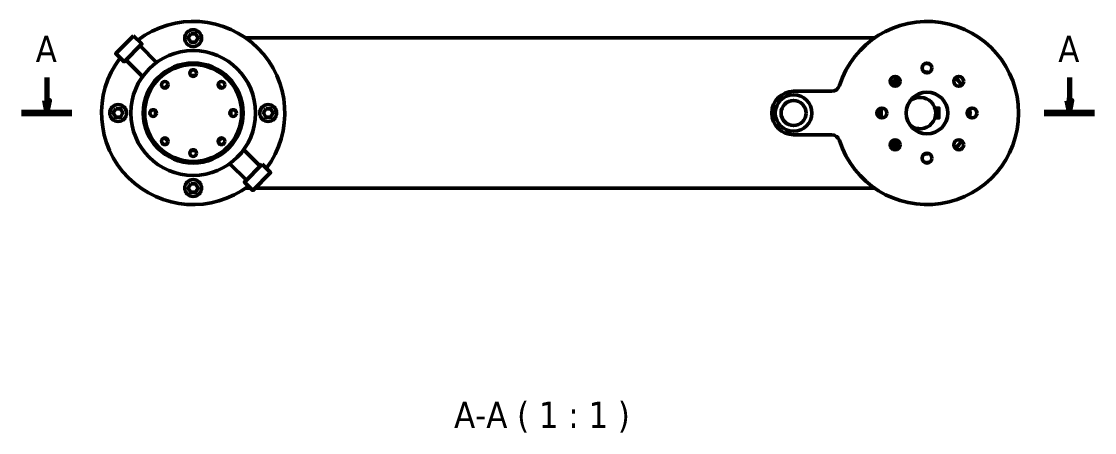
# Model space of a CAD drawing. Header units: millimetres. Extents: x 220 to 3754, y 460 to 2819.
# Drawn here: x 378 to 2302, y 1906 to 2643 of the extents above; entities that cross this region are included whole.
import ezdxf

# ---------------------------------------------------------------- set-up
doc = ezdxf.new("R2010")
doc.units = ezdxf.units.MM
doc.layers.add('Nét đậm', color=7, linetype='Continuous', lineweight=35)
doc.styles.add('PDF Tahoma', font='tahoma.ttf')

msp = doc.modelspace()

# ---------------------------------------------------------------- hatches: boundary and pattern name
at = {"layer": 'Nét đậm', "transparency": 33554559}
for points in [[(419, 2501.5), (419, 2501.5), (423.5, 2479.2), (428.1, 2501.5)], [(2252.6, 2501.5), (2252.6, 2501.5), (2257.2, 2479.2), (2261.2, 2501.5)]]:
    msp.add_hatch(color=256, dxfattribs=at).paths.add_polyline_path(points)

# ---------------------------------------------------------------- linework, layer by layer
at = {"layer": 'Nét đậm', "lineweight": 50}
for points in [[(579.1, 2617.7), (547.2, 2585.8), (562, 2571), (593.9, 2602.9)], [(681.6, 2621.1), (690.1, 2621.1), (694.7, 2613.7), (690.1, 2606.3), (681.6, 2606.3), (677, 2613.7)], [(547.2, 2486.7), (555.7, 2486.7), (559.7, 2479.2), (555.7, 2471.3), (547.2, 2471.3), (542.6, 2479.2)], [(816, 2486.7), (824.6, 2486.7), (829.1, 2479.2), (824.6, 2471.3), (816, 2471.3), (812, 2479.2)], [(2021.3, 2487.8), (2022.5, 2486.7), (2022.5, 2471.3), (2021.3, 2470.1)], [(809.8, 2387), (824.6, 2372.2), (792.7, 2340.3), (777.9, 2355.1)], [(681.6, 2351.7), (690.1, 2351.7), (694.7, 2344.2), (690.1, 2336.8), (681.6, 2336.8), (677, 2344.2)]]:
    msp.add_lwpolyline(points, close=True, dxfattribs=at)
for points in [[(620.1, 2569.8), (591, 2599.4)], [(1906.9, 2613.7), (780.7, 2613.7)], [(595, 2544.8), (565.4, 2574.4)], [(1830.5, 2518), (1762.2, 2518)], [(2016.2, 2487.8), (2023.1, 2487.8), (2023.1, 2470.1), (2016.2, 2470.1)], [(1762.2, 2439.9), (1830.5, 2439.9)], [(806.3, 2383.6), (776.7, 2413.2)], [(781.3, 2358.5), (751.7, 2388.1)], [(780.7, 2344.2), (788.7, 2344.2)], [(796.7, 2344.2), (1906.9, 2344.2)]]:
    msp.add_lwpolyline(points, dxfattribs=at)
at = {"layer": 'Nét đậm', "lineweight": 70}
for points in [[(423.5, 2543), (423.5, 2501.5), (423.5, 2479.2)], [(2257.2, 2543), (2257.2, 2501.5), (2257.2, 2479.2)]]:
    msp.add_lwpolyline(points, dxfattribs=at)
for points in [[(419, 2501.5), (423.5, 2479.2), (428.1, 2501.5)], [(2252.6, 2501.5), (2257.2, 2479.2), (2261.2, 2501.5)]]:
    msp.add_lwpolyline(points, close=True, dxfattribs=at)
at = {"layer": 'Nét đậm', "lineweight": 120}
for points in [[(378, 2479.2), (468.5, 2479.2)], [(2211.6, 2479.2), (2302.2, 2479.2)]]:
    msp.add_lwpolyline(points, dxfattribs=at)
at = {"layer": 'Nét đậm', "lineweight": 50}
for centre, radius in [((685.9, 2613.4), 15.1), ((685.9, 2479), 111.9), ((685.9, 2479), 89.7), ((685.9, 2479), 86.9), ((2001.7, 2559.8), 8.83), ((685.9, 2550.7), 5.98), ((1944.7, 2535.9), 8.83), ((2058.7, 2535.9), 8.83), ((635.2, 2529.7), 5.98), ((736.6, 2529.7), 5.98), ((1762.5, 2479), 32.8), ((1762.5, 2479), 22.5), ((2001.7, 2479), 37.3), ((551.4, 2479), 15.1), ((614.1, 2479), 5.98), ((757.6, 2479), 5.98), ((820.3, 2479), 15.1), ((1920.8, 2479), 8.83), ((2082.6, 2479), 8.83), ((635.2, 2428.3), 5.98), ((736.6, 2428.3), 5.98), ((1944.7, 2422), 8.83), ((2058.7, 2422), 8.83), ((685.9, 2407.2), 5.98), ((2001.7, 2398.1), 8.83), ((685.9, 2344.5), 15.1)]:
    msp.add_circle(centre, radius, dxfattribs=at)
for centre, radius, start, end in [((685.9, 2479), 164.3, 322.8329, 127.1554), ((2001.7, 2479), 164.3, 197.457, 162.537), ((685.9, 2479), 164.3, 142.8329, 307.1554), ((1989.2, 2479), 89.7, 78.5104, 83.8761), ((685.9, 2479), 67.5, 86.4894, 93.5041), ((1989.2, 2479), 74.3, 121.2444, 134.6641), ((1989.2, 2479), 73.8, 121.1244, 134.784), ((1989.2, 2479), 74.3, 77.7884, 84.5979), ((1989.2, 2479), 73.8, 78.5775, 83.8091), ((1989.2, 2479), 89.7, 33.7667, 44.9763), ((685.9, 2479), 67.5, 131.4901, 138.5049), ((685.9, 2479), 67.5, 41.4901, 48.5049), ((1830.4, 2533.3), 15.3, 270.3012, 340.7868), ((1989.2, 2479), 69.8, 121.1077, 134.8007), ((1762.5, 2479), 39, 90, 269.9945), ((1989.2, 2479), 28.2, 231.4949, 129.7262), ((685.9, 2479), 67.5, 176.4894, 183.5041), ((685.9, 2479), 67.5, 356.4894, 3.5041), ((1989.2, 2479), 74.3, 174.7781, 185.2219), ((1989.2, 2479), 73.8, 174.3687, 185.6312), ((1989.2, 2479), 69.8, 172.7663, 187.2337), ((1989.2, 2479), 89.7, 354.982, 5.018), ((685.9, 2479), 67.5, 221.4901, 228.5049), ((685.9, 2479), 67.5, 311.4901, 318.5049), ((1830.4, 2424.6), 15.3, 19.2132, 89.6988), ((1989.2, 2479), 74.3, 225.3357, 238.756), ((1989.2, 2479), 73.8, 225.2161, 238.8755), ((1989.2, 2479), 69.8, 225.1994, 238.8923), ((1989.2, 2479), 89.7, 315.0236, 326.2952), ((685.9, 2479), 67.5, 266.4894, 273.5041), ((1989.2, 2479), 74.3, 275.4026, 282.2111), ((1989.2, 2479), 73.8, 276.1901, 281.424), ((1989.2, 2479), 89.7, 276.1219, 281.4914)]:
    msp.add_arc(centre, radius, start, end, dxfattribs=at)

# ---------------------------------------------------------------- texts
at = {"layer": 'Nét đậm', "attachment_point": 4, "style": 'PDF Tahoma'}
for s, insert, char_height in [('A', (403.6, 2594.2), 46.8), ('A', (2237.2, 2594.2), 46.8), ('A-A ( 1 : 1 )', (1153.8, 1933.4), 46.799)]:
    msp.add_mtext(s, dxfattribs=dict(at, insert=insert, char_height=char_height))

doc.saveas('drawing.dxf')
